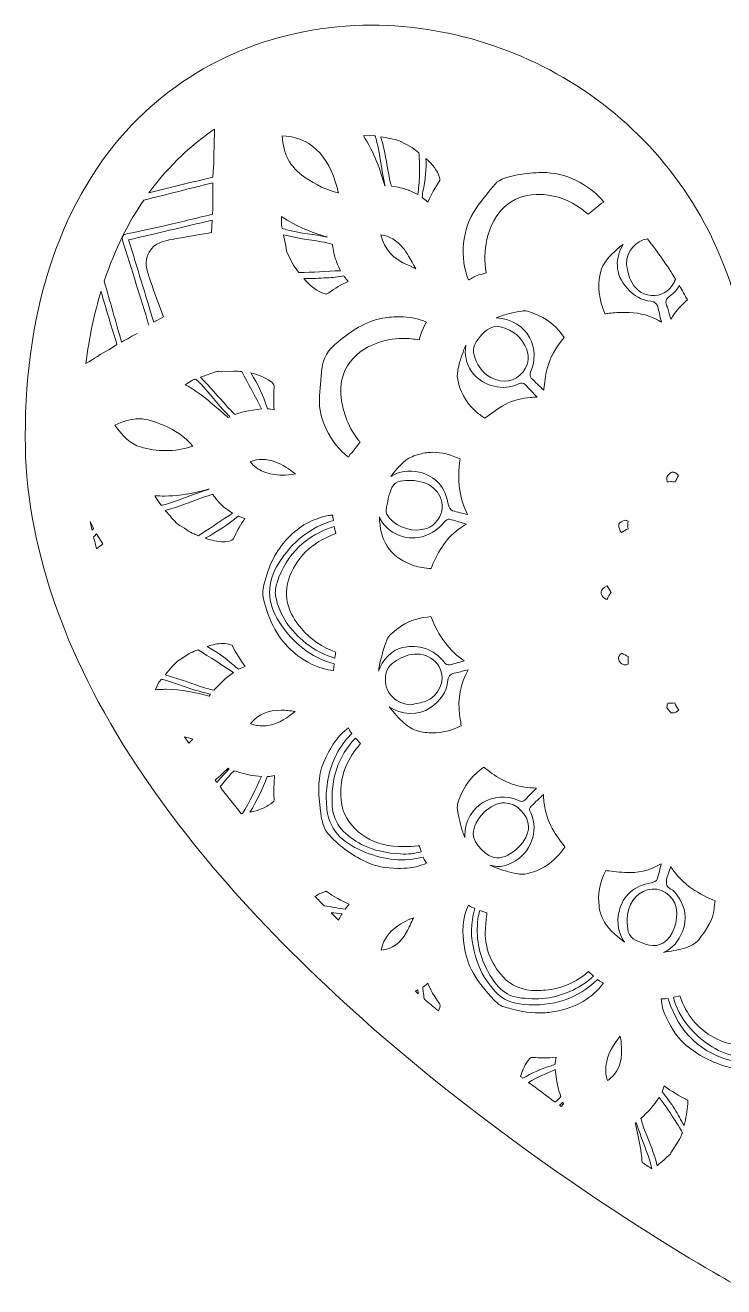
# Model space of a CAD drawing. Extents: x 12 to 8996, y -931 to -69.
# Drawn here: x 6876 to 7354, y -931 to -69 of the extents above; entities that cross this region are included whole.
import ezdxf

# ---------------------------------------------------------------- set-up
doc = ezdxf.new("R2010")
doc.units = 0
doc.header["$MEASUREMENT"] = 0
doc.layers.add('Layer 1', color=7, linetype='Continuous')

msp = doc.modelspace()

# ---------------------------------------------------------------- linework, layer by layer
at = {"layer": 'Layer 1', "lineweight": 0}
for points, knots in [([(7779.1, -136.52), (7737.12, -92.73), (7678.98, -68.61), (7615.41, -68.61), (7559.01, -68.61), (7502.99, -87.62), (7457.65, -122.14), (7410.88, -157.75), (7378.64, -207.02), (7364, -265.08), (7349.36, -207.03), (7317.12, -157.77), (7270.34, -122.15), (7225.01, -87.64), (7168.98, -68.62), (7112.59, -68.61), (7112.59, -68.61), (7112.54, -68.61), (7112.54, -68.61), (7048.99, -68.61), (6990.87, -92.72), (6948.89, -136.51), (6900.95, -186.52), (6875.61, -260.36), (6875.61, -350.03), (6875.61, -422.61), (6901.29, -498.34), (6951.94, -575.11), (6992.37, -636.41), (7048.73, -698.52), (7119.45, -759.71), (7239.78, -863.84), (7361.71, -930.15), (7362.92, -930.81), (7362.92, -930.81), (7364, -931.39), (7364, -931.39), (7364, -931.39), (7365.07, -930.81), (7365.07, -930.81), (7366.29, -930.15), (7488.22, -863.84), (7608.55, -759.71), (7679.27, -698.52), (7735.63, -636.41), (7776.06, -575.11), (7826.71, -498.34), (7852.39, -422.61), (7852.39, -350.03), (7852.39, -260.37), (7827.05, -186.54), (7779.1, -136.52)], [0, 0, 0, 0, 1, 1, 1, 2, 2, 2, 3, 3, 3, 4, 4, 4, 5, 5, 5, 6, 6, 6, 7, 7, 7, 8, 8, 8, 9, 9, 9, 10, 10, 10, 11, 11, 11, 12, 12, 12, 13, 13, 13, 14, 14, 14, 15, 15, 15, 16, 16, 16, 17, 17, 17, 17]), ([(7005.14, -139.69), (7005.07, -143.15), (7004.97, -146.62), (7004.87, -150.03), (7004.76, -154.1), (7004.64, -158.18), (7004.58, -162.27), (7004.56, -163.26), (7004.55, -164.48), (7004.52, -164.85), (7004.52, -164.85), (7004.41, -165.56), (7004.41, -165.56), (7004.41, -165.56), (7004.05, -172.52), (7004.05, -172.52), (6989.45, -176.02), (6974.85, -179.53), (6960.29, -183.17), (6974.49, -163.77), (6990.29, -149.75), (7005.14, -139.69)], [0, 0, 0, 0, 1, 1, 1, 2, 2, 2, 3, 3, 3, 4, 4, 4, 5, 5, 5, 6, 6, 6, 7, 7, 7, 7]), ([(7086.52, -171.87), (7087.92, -175.64), (7089.06, -179.44), (7089.93, -183.21), (7082.24, -181.52), (7074.58, -177.97), (7066.68, -172.45), (7056.75, -165.51), (7051.97, -156.69), (7051.5, -144.2), (7058.5, -144.47), (7064.45, -146.24), (7069.63, -149.59), (7077.15, -154.44), (7082.83, -161.93), (7086.52, -171.87)], [0, 0, 0, 0, 1, 1, 1, 2, 2, 2, 3, 3, 3, 4, 4, 4, 5, 5, 5, 5]), ([(7113.8, -144.04), (7114.2, -144.12), (7114.63, -144.18), (7115.04, -144.26), (7115.28, -144.96), (7115.5, -145.68), (7115.7, -146.42), (7117.36, -152.53), (7118.24, -158.86), (7119.32, -165.12), (7120.09, -169.57), (7120.73, -174.05), (7121.95, -178.42), (7121.85, -178.42), (7121.75, -178.41), (7121.65, -178.4), (7118.33, -166.91), (7114.28, -155.08), (7106.95, -144.34), (7106.95, -144.34), (7113.8, -144.04), (7113.8, -144.04)], [0, 0, 0, 0, 1, 1, 1, 2, 2, 2, 3, 3, 3, 4, 4, 4, 5, 5, 5, 6, 6, 6, 7, 7, 7, 7]), ([(7145.36, -171.66), (7145.23, -175.92), (7144.77, -180.18), (7144.22, -184.46), (7142.31, -183.34), (7140.35, -182.39), (7138.35, -181.65), (7138.35, -181.65), (7137.98, -181.51), (7137.98, -181.51), (7134.18, -180.1), (7130.23, -179.21), (7126.23, -178.78), (7126.02, -178.09), (7125.79, -177.41), (7125.61, -176.7), (7123.6, -168.89), (7122.78, -160.79), (7120.98, -152.93), (7120.36, -150.25), (7119.66, -147.58), (7118.94, -144.92), (7123.3, -145.64), (7127.79, -146.39), (7131.63, -147.65), (7131.63, -147.65), (7139.98, -151.95), (7139.98, -151.95), (7139.98, -151.95), (7140.25, -152.16), (7140.25, -152.16), (7141.93, -153.44), (7143.49, -154.64), (7145, -155.83), (7145.39, -161.1), (7145.53, -166.4), (7145.36, -171.66)], [0, 0, 0, 0, 1, 1, 1, 2, 2, 2, 3, 3, 3, 4, 4, 4, 5, 5, 5, 6, 6, 6, 7, 7, 7, 8, 8, 8, 9, 9, 9, 10, 10, 10, 11, 11, 11, 12, 12, 12, 12]), ([(7159.11, -172.76), (7159.16, -173.33), (7159.22, -174.09), (7159.28, -174.84), (7155.99, -179.65), (7153.29, -184.5), (7151.11, -189.52), (7149.87, -188.41), (7148.56, -187.39), (7147.22, -186.43), (7147.33, -184.48), (7147.59, -182.54), (7148.02, -180.64), (7149.55, -173.89), (7150.08, -166.93), (7149.82, -159.82), (7154.27, -163.77), (7157.5, -167.7), (7159.11, -172.76)], [0, 0, 0, 0, 1, 1, 1, 2, 2, 2, 3, 3, 3, 4, 4, 4, 5, 5, 5, 6, 6, 6, 6]), ([(7228.96, -169.36), (7237.7, -169.36), (7245.29, -171.06), (7252.17, -174.56), (7261.12, -179.11), (7267.35, -183.93), (7271.43, -189.52), (7271.43, -189.52), (7269.64, -190.54), (7269.64, -190.54), (7269.64, -190.54), (7268.1, -191.99), (7268.1, -191.99), (7268.1, -191.99), (7261.37, -197.26), (7261.37, -197.26), (7261.37, -197.26), (7260.77, -197.82), (7260.77, -197.82), (7258.44, -195.92), (7255.88, -193.96), (7253.12, -192.15), (7245.17, -186.95), (7236.21, -184.31), (7226.51, -184.31), (7226.07, -184.31), (7225.62, -184.32), (7225.16, -184.33), (7208.3, -184.76), (7195.72, -196.3), (7191.51, -215.19), (7189.86, -222.57), (7189.69, -230.23), (7190.98, -238), (7190.98, -238), (7188.35, -238.79), (7188.35, -238.79), (7184.76, -239.46), (7182.46, -240.73), (7180.45, -242.03), (7180.23, -242.17), (7180.02, -242.31), (7179.42, -242.6), (7179.42, -242.6), (7179.23, -242.69), (7179.23, -242.69), (7179.23, -242.69), (7178.97, -242.85), (7178.97, -242.85), (7172.62, -227.85), (7174.51, -207.71), (7183.98, -194.07), (7188.29, -187.86), (7193.23, -181.87), (7197.05, -177.35), (7200.26, -173.55), (7205.96, -172.24), (7212.54, -171.02), (7218.59, -169.9), (7223.96, -169.36), (7228.96, -169.36)], [0, 0, 0, 0, 1, 1, 1, 2, 2, 2, 3, 3, 3, 4, 4, 4, 5, 5, 5, 6, 6, 6, 7, 7, 7, 8, 8, 8, 9, 9, 9, 10, 10, 10, 11, 11, 11, 12, 12, 12, 13, 13, 13, 14, 14, 14, 15, 15, 15, 16, 16, 16, 17, 17, 17, 18, 18, 18, 19, 19, 19, 20, 20, 20, 20]), ([(6952.2, -279.4), (6949.81, -280.72), (6944.82, -283.47), (6941.53, -285.29), (6937.56, -271.37), (6933.6, -257.5), (6929.65, -243.63), (6936.94, -221.69), (6946.31, -203.42), (6956.7, -188.24), (6972.49, -184.27), (6988.25, -180.31), (7004.05, -176.35), (7004.05, -176.35), (7004.03, -194.21), (7004.03, -194.21), (7004.03, -194.21), (7003.67, -197.89), (7003.67, -197.89), (6992.41, -200.61), (6980.4, -203.53), (6970.87, -205.72), (6962.45, -207.65), (6954, -209.42), (6945.53, -211.15), (6942.3, -211.81), (6941.36, -213.22), (6942.41, -216.53), (6948.45, -235.56), (6954.34, -254.63), (6960.24, -273.71)], [0, 0, 0, 0, 1, 1, 1, 2, 2, 2, 3, 3, 3, 4, 4, 4, 5, 5, 5, 6, 6, 6, 7, 7, 7, 8, 8, 8, 9, 9, 9, 10, 10, 10, 10]), ([(7003.15, -210.46), (6994.71, -211.83), (6985.22, -213.38), (6978.02, -214.74), (6978.02, -214.74), (6976.24, -215.08), (6976.24, -215.08), (6970.6, -216.12), (6964.22, -217.3), (6960.45, -223.76), (6956.72, -230.18), (6958.8, -236.22), (6960.48, -241.08), (6960.74, -241.83), (6961.03, -242.67), (6961.34, -243.61), (6964.1, -251.92), (6967.11, -259.8), (6970.29, -268.13), (6970.29, -268.13), (6963.6, -271.73), (6963.6, -271.73), (6957.82, -252.81), (6952.11, -234.14), (6946.36, -215.36), (6963.65, -211.38), (6984.36, -206.45), (7003.5, -201.97), (7003.5, -201.97), (7003.15, -210.46), (7003.15, -210.46)], [0, 0, 0, 0, 1, 1, 1, 2, 2, 2, 3, 3, 3, 4, 4, 4, 5, 5, 5, 6, 6, 6, 7, 7, 7, 8, 8, 8, 9, 9, 9, 10, 10, 10, 10]), ([(7050.9, -205.05), (7050.9, -205.05), (7050.91, -199.42), (7050.91, -199.42), (7061.5, -206.63), (7072.66, -210.59), (7081.7, -213.31), (7081.87, -213.36), (7082.03, -213.44), (7082.19, -213.5), (7073.33, -211.44), (7064.17, -211.06), (7055.52, -208.78), (7054.04, -208.39), (7052.67, -207.97), (7051.4, -207.51), (7051.23, -206.65), (7051.04, -205.75), (7050.9, -205.05)], [0, 0, 0, 0, 1, 1, 1, 2, 2, 2, 3, 3, 3, 4, 4, 4, 5, 5, 5, 6, 6, 6, 6]), ([(7085.8, -218.49), (7085.8, -218.49), (7085.83, -218.86), (7085.83, -218.86), (7086.2, -222.66), (7087.09, -226.42), (7088.48, -230.06), (7088.48, -230.06), (7089.04, -231.49), (7089.04, -231.49), (7089.69, -233.2), (7090.48, -234.87), (7091.38, -236.47), (7081.67, -237.08), (7072.28, -237.63), (7062.93, -237.79), (7061.67, -236.18), (7060.4, -234.51), (7059.07, -232.7), (7059.07, -232.7), (7055.15, -224.7), (7055.15, -224.7), (7055.15, -224.7), (7054.77, -224.35), (7054.77, -224.35), (7054.04, -220.2), (7053.2, -216.12), (7052.31, -211.88), (7060.84, -214.24), (7069.49, -215.35), (7078.08, -216.64), (7080.76, -217.04), (7083.32, -217.67), (7085.8, -218.49)], [0, 0, 0, 0, 1, 1, 1, 2, 2, 2, 3, 3, 3, 4, 4, 4, 5, 5, 5, 6, 6, 6, 7, 7, 7, 8, 8, 8, 9, 9, 9, 10, 10, 10, 11, 11, 11, 11]), ([(7137.71, -232.73), (7127.41, -228.59), (7121.3, -221.82), (7119.02, -212.03), (7119.01, -212.01), (7119.01, -211.99), (7119, -211.97), (7124.76, -212.6), (7129.6, -215.53), (7134.41, -221.22), (7135.96, -223.05), (7139.46, -228.83), (7142.79, -235.2), (7139.3, -233.43), (7138.5, -233.05), (7137.71, -232.73)], [0, 0, 0, 0, 1, 1, 1, 2, 2, 2, 3, 3, 3, 4, 4, 4, 5, 5, 5, 5]), ([(7319.12, -245.29), (7315.86, -250.99), (7310.62, -253.95), (7303.91, -253.38), (7297.02, -252.78), (7292.41, -248.62), (7289.68, -242.64), (7288.2, -239.39), (7287.81, -235.64), (7286.92, -232.11), (7287.41, -222.6), (7293.18, -215.98), (7301.4, -214.75), (7308.41, -223.64), (7314.8, -232.83), (7320.53, -242.22), (7320.14, -243.25), (7319.7, -244.28), (7319.12, -245.29)], [0, 0, 0, 0, 1, 1, 1, 2, 2, 2, 3, 3, 3, 4, 4, 4, 5, 5, 5, 6, 6, 6, 6]), ([(7287.62, -248.75), (7292.09, -253.5), (7297.15, -256.83), (7303.75, -257.39), (7306.91, -257.66), (7308.08, -259.29), (7308.76, -262.41), (7309.43, -265.49), (7310.17, -268.57), (7310.94, -271.65), (7309.72, -270.96), (7308.49, -270.29), (7307.2, -269.64), (7300.92, -266.46), (7294.15, -264.98), (7285.9, -264.98), (7282.14, -264.98), (7278.51, -265.29), (7275.16, -265.62), (7274.26, -265.71), (7273.38, -265.87), (7272.49, -266.13), (7272.42, -265.97), (7272.35, -265.81), (7272.28, -265.66), (7268.07, -256.32), (7267.06, -247.16), (7269.17, -237.63), (7270.56, -231.34), (7275.7, -226.25), (7280.84, -221.59), (7281.99, -220.55), (7283.3, -219.53), (7284.74, -218.47), (7279.43, -227.03), (7278.43, -238.97), (7287.62, -248.75)], [0, 0, 0, 0, 1, 1, 1, 2, 2, 2, 3, 3, 3, 4, 4, 4, 5, 5, 5, 6, 6, 6, 7, 7, 7, 8, 8, 8, 9, 9, 9, 10, 10, 10, 11, 11, 11, 12, 12, 12, 12]), ([(7094.12, -240.71), (7094.86, -241.71), (7095.66, -242.77), (7096.54, -243.88), (7091.91, -245.96), (7087.49, -248.52), (7083.34, -251.52), (7083.1, -251.69), (7082.82, -251.85), (7082.47, -252.02), (7082.47, -252.02), (7081.45, -252.52), (7081.45, -252.52), (7081.45, -252.52), (7081.39, -252.57), (7081.39, -252.57), (7079.7, -251.99), (7078.59, -251.58), (7078.35, -251.47), (7073.8, -249.45), (7070.04, -246.18), (7066.28, -241.88), (7071.55, -241.93), (7076.72, -241.63), (7081.88, -241.38), (7085.83, -241.2), (7089.75, -240.63), (7093.68, -240.08), (7093.83, -240.29), (7093.97, -240.51), (7094.12, -240.71)], [0, 0, 0, 0, 1, 1, 1, 2, 2, 2, 3, 3, 3, 4, 4, 4, 5, 5, 5, 6, 6, 6, 7, 7, 7, 8, 8, 8, 9, 9, 9, 10, 10, 10, 10]), ([(7328.68, -256.52), (7325.27, -259.28), (7322.36, -262.36), (7319.84, -265.86), (7318.93, -267.12), (7318.11, -268.39), (7317.34, -269.67), (7316.86, -268.04), (7316.38, -266.41), (7315.9, -264.78), (7315.58, -263.69), (7315.47, -262.51), (7314.97, -261.52), (7313.28, -258.17), (7313.58, -255.95), (7317.09, -253.52), (7319.61, -251.78), (7321.63, -249.39), (7323.17, -246.65), (7325.08, -249.92), (7326.93, -253.21), (7328.68, -256.52)], [0, 0, 0, 0, 1, 1, 1, 2, 2, 2, 3, 3, 3, 4, 4, 4, 5, 5, 5, 6, 6, 6, 7, 7, 7, 7]), ([(6928.17, -253.05), (6931.45, -264.41), (6934.87, -275.73), (6938.38, -287.03), (6938.38, -287.03), (6938.36, -287.03), (6938.36, -287.03), (6938.36, -287.03), (6933.16, -290.34), (6933.16, -290.34), (6927.57, -293.42), (6922.25, -296.79), (6917.1, -300.07), (6919.41, -281.83), (6922.98, -265.39), (6927.46, -250.53), (6927.7, -251.37), (6927.92, -252.21), (6928.17, -253.05)], [0, 0, 0, 0, 1, 1, 1, 2, 2, 2, 3, 3, 3, 4, 4, 4, 5, 5, 5, 6, 6, 6, 6]), ([(7216.92, -263.97), (7219.85, -263.97), (7223.8, -265.7), (7227.27, -267.32), (7233.95, -270.44), (7239.48, -275.18), (7244.47, -282.1), (7238.57, -289), (7234.73, -295.98), (7232.75, -303.35), (7231.4, -308.38), (7230.87, -313.19), (7230.52, -317.23), (7230.49, -317.58), (7230.48, -317.92), (7230.46, -318.27), (7227.58, -315.52), (7224.7, -312.74), (7221.84, -309.92), (7221.09, -309.18), (7220.94, -307.05), (7221.42, -305.97), (7228.2, -290.47), (7220.56, -270.22), (7197.84, -268.65), (7198.6, -268.37), (7199.37, -268.09), (7200.13, -267.82), (7204.36, -266.36), (7209.29, -265.16), (7215.66, -264.08), (7216.07, -264.01), (7216.49, -263.97), (7216.92, -263.97)], [0, 0, 0, 0, 1, 1, 1, 2, 2, 2, 3, 3, 3, 4, 4, 4, 5, 5, 5, 6, 6, 6, 7, 7, 7, 8, 8, 8, 9, 9, 9, 10, 10, 10, 11, 11, 11, 11]), ([(7089.68, -285.06), (7098.17, -278.2), (7108.46, -270.92), (7120.39, -268.98), (7124.43, -268.32), (7128.27, -267.99), (7131.82, -267.99), (7138.63, -267.99), (7144.65, -269.2), (7150.1, -271.67), (7150.1, -271.67), (7149.55, -272.6), (7149.55, -272.6), (7149.55, -272.6), (7146.79, -278.42), (7146.79, -278.42), (7146.79, -278.42), (7145.18, -283.81), (7145.18, -283.81), (7141.49, -283.15), (7137.87, -282.81), (7134.37, -282.81), (7127.47, -282.81), (7120.83, -284.1), (7114.63, -286.63), (7102.49, -291.6), (7083.78, -304.71), (7094.89, -336.68), (7096.71, -341.9), (7099.7, -347.3), (7103.54, -352.31), (7103.92, -352.81), (7104.33, -353.3), (7104.75, -353.8), (7104.75, -353.8), (7104.37, -354.22), (7104.37, -354.22), (7104.37, -354.22), (7099.1, -361), (7099.1, -361), (7099.1, -361), (7097.93, -361.96), (7097.93, -361.96), (7097.93, -361.96), (7096.76, -364.04), (7096.76, -364.04), (7084.1, -354.5), (7076.21, -336.54), (7076.87, -324.74), (7077.25, -317.67), (7077.94, -310.24), (7078.56, -303.64), (7079.24, -296.36), (7082.56, -290.8), (7089.68, -285.06)], [0, 0, 0, 0, 1, 1, 1, 2, 2, 2, 3, 3, 3, 4, 4, 4, 5, 5, 5, 6, 6, 6, 7, 7, 7, 8, 8, 8, 9, 9, 9, 10, 10, 10, 11, 11, 11, 12, 12, 12, 13, 13, 13, 14, 14, 14, 15, 15, 15, 16, 16, 16, 17, 17, 17, 18, 18, 18, 18]), ([(7184.12, -285.12), (7187.56, -280.21), (7191.37, -275.22), (7198.45, -274.43), (7206.66, -276.01), (7213.6, -279.84), (7217.52, -287.66), (7220.55, -293.69), (7220.76, -299.9), (7216.28, -305.59), (7210.74, -312.61), (7202.69, -313.9), (7194.28, -309.5), (7187.73, -306.07), (7184.33, -300.14), (7182.54, -293.44), (7181.87, -290.93), (7182.61, -287.26), (7184.12, -285.12)], [0, 0, 0, 0, 1, 1, 1, 2, 2, 2, 3, 3, 3, 4, 4, 4, 5, 5, 5, 6, 6, 6, 6]), ([(7182.59, -307.49), (7189.38, -315.13), (7202.37, -319.12), (7213.01, -313.93), (7215.1, -312.91), (7216.45, -313.09), (7217.8, -314.5), (7220.48, -317.3), (7223.15, -320.11), (7225.84, -322.95), (7224.17, -323), (7222.64, -323.09), (7221.17, -323.23), (7216.2, -323.73), (7209.74, -324.73), (7203.96, -328.04), (7198.76, -331.02), (7194.01, -334.42), (7190.12, -337.4), (7187.63, -335.71), (7185.3, -334.09), (7183.49, -332.43), (7176.78, -326.28), (7172.69, -318.66), (7171.32, -309.81), (7171.16, -308.75), (7171.07, -306.24), (7172.33, -301.32), (7173.7, -295.96), (7175.27, -291.39), (7177.09, -287.38), (7175.78, -294.54), (7177.78, -302.09), (7182.59, -307.49)], [0, 0, 0, 0, 1, 1, 1, 2, 2, 2, 3, 3, 3, 4, 4, 4, 5, 5, 5, 6, 6, 6, 7, 7, 7, 8, 8, 8, 9, 9, 9, 10, 10, 10, 11, 11, 11, 11]), ([(6995.53, -313.69), (7001.72, -320.34), (7007.18, -327.67), (7013.44, -334.26), (7014.13, -334.98), (7014.87, -335.65), (7015.6, -336.34), (7015.22, -336.51), (7014.86, -336.68), (7014.47, -336.86), (7012.52, -335.24), (7010.57, -333.56), (7008.66, -331.92), (7003.61, -327.58), (6998.38, -323.09), (6992.59, -319.02), (6990.18, -317.32), (6987.68, -315.81), (6985.06, -314.47), (6985.06, -314.47), (6990.06, -311.44), (6990.06, -311.44), (6990.82, -311.16), (6991.58, -310.87), (6992.34, -310.58), (6993.41, -311.53), (6994.47, -312.56), (6995.53, -313.69)], [0, 0, 0, 0, 1, 1, 1, 2, 2, 2, 3, 3, 3, 4, 4, 4, 5, 5, 5, 6, 6, 6, 7, 7, 7, 8, 8, 8, 9, 9, 9, 9]), ([(7008.07, -305.29), (7008.07, -305.29), (7007.97, -305.26), (7007.97, -305.26), (7007.97, -305.26), (7010.01, -305.74), (7010.01, -305.74), (7010.01, -305.74), (7018.24, -305.12), (7018.24, -305.12), (7020.25, -305.23), (7022.05, -305.35), (7023.71, -305.51), (7028.46, -313.85), (7032.86, -322.4), (7037.32, -330.91), (7037.32, -330.91), (7028.43, -332.27), (7028.43, -332.27), (7025.26, -332.75), (7022.15, -333.6), (7019.16, -334.78), (7017.16, -333.01), (7015.25, -331.04), (7013.41, -328.93), (7007.62, -322.27), (7001.63, -315.79), (6995.61, -309.34), (6999.11, -308), (7002.46, -306.73), (7005.69, -305.76), (7007.12, -305.34), (7007.83, -305.29), (7008.07, -305.29)], [0, 0, 0, 0, 1, 1, 1, 2, 2, 2, 3, 3, 3, 4, 4, 4, 5, 5, 5, 6, 6, 6, 7, 7, 7, 8, 8, 8, 9, 9, 9, 10, 10, 10, 11, 11, 11, 11]), ([(7045.94, -331.61), (7044.42, -331.3), (7042.88, -331.08), (7041.34, -330.92), (7041.2, -330.5), (7041.04, -330.1), (7040.91, -329.67), (7038.99, -323.14), (7034.93, -314.35), (7030.07, -306.45), (7034.27, -307.35), (7037.66, -308.79), (7041.87, -311.17), (7046.02, -313.51), (7045.96, -314.65), (7045.85, -316.71), (7045.59, -321.37), (7045.45, -326.33), (7045.94, -331.61)], [0, 0, 0, 0, 1, 1, 1, 2, 2, 2, 3, 3, 3, 4, 4, 4, 5, 5, 5, 6, 6, 6, 6]), ([(6953.96, -337.75), (6958.78, -337.75), (6964.91, -340.05), (6970.28, -342.2), (6977.93, -345.27), (6984.68, -350.09), (6990.39, -356.56), (6984.13, -358.54), (6977.85, -359.54), (6971.67, -359.54), (6966, -359.54), (6960.22, -358.7), (6954.48, -357.05), (6947.58, -355.07), (6942.51, -349.86), (6937.01, -342.08), (6942.23, -339.44), (6947.73, -337.99), (6953.42, -337.76), (6953.42, -337.76), (6953.96, -337.75), (6953.96, -337.75)], [0, 0, 0, 0, 1, 1, 1, 2, 2, 2, 3, 3, 3, 4, 4, 4, 5, 5, 5, 6, 6, 6, 7, 7, 7, 7]), ([(7178.26, -403.28), (7174.81, -402.42), (7171.38, -401.55), (7167.97, -400.62), (7166.66, -400.26), (7165.3, -397.85), (7165.04, -396.22), (7163.14, -384.52), (7156.29, -376.83), (7145.14, -374.27), (7138.4, -372.72), (7131.3, -373.62), (7125.78, -377.29), (7125.81, -377.26), (7125.83, -377.22), (7125.86, -377.18), (7129.7, -371.91), (7134.41, -366.18), (7140.29, -363.71), (7143.61, -362.31), (7147, -361.37), (7150.09, -360.99), (7151.56, -360.81), (7153.06, -360.71), (7154.54, -360.71), (7160.45, -360.71), (7166.58, -362.2), (7173.22, -365.24), (7170.96, -379.63), (7172.62, -392.19), (7178.26, -403.28)], [0, 0, 0, 0, 1, 1, 1, 2, 2, 2, 3, 3, 3, 4, 4, 4, 5, 5, 5, 6, 6, 6, 7, 7, 7, 8, 8, 8, 9, 9, 9, 10, 10, 10, 10]), ([(7047.04, -367.34), (7051.75, -369.12), (7056.01, -371.94), (7060.44, -375.48), (7057.17, -376.03), (7054.21, -376.3), (7051.44, -376.3), (7046.82, -376.3), (7042.67, -375.54), (7038.77, -373.97), (7034.98, -372.44), (7031.89, -370.15), (7029.57, -367.12), (7032.31, -366.07), (7035.08, -365.54), (7037.82, -365.54), (7040.77, -365.54), (7043.88, -366.15), (7047.04, -367.34)], [0, 0, 0, 0, 1, 1, 1, 2, 2, 2, 3, 3, 3, 4, 4, 4, 5, 5, 5, 6, 6, 6, 6]), ([(7122.58, -400.29), (7123.43, -395.05), (7124.27, -389.6), (7126.48, -384.86), (7129.03, -379.39), (7134.94, -380.1), (7139.32, -379.99), (7152.29, -379.99), (7161.1, -387.83), (7160.96, -398.61), (7160.88, -404.36), (7156.05, -410.83), (7150.38, -412.77), (7141.88, -415.68), (7130.38, -412.6), (7124.75, -405.66), (7123.57, -404.19), (7122.31, -401.94), (7122.58, -400.29)], [0, 0, 0, 0, 1, 1, 1, 2, 2, 2, 3, 3, 3, 4, 4, 4, 5, 5, 5, 6, 6, 6, 6]), ([(7320.24, -380.91), (7319.18, -380.81), (7318.11, -380.76), (7317.04, -380.76), (7316.35, -380.76), (7315.64, -380.78), (7314.93, -380.82), (7313.89, -378.03), (7314.89, -376.95), (7316.34, -375.37), (7317.01, -374.64), (7317.86, -374.25), (7318.79, -374.25), (7319.71, -374.25), (7320.66, -374.66), (7321.45, -375.4), (7321.85, -375.76), (7322.26, -376.19), (7322.68, -376.69), (7321.71, -378.15), (7320.91, -379.53), (7320.24, -380.91)], [0, 0, 0, 0, 1, 1, 1, 2, 2, 2, 3, 3, 3, 4, 4, 4, 5, 5, 5, 6, 6, 6, 7, 7, 7, 7]), ([(6965.05, -391.6), (6965.05, -391.6), (6964.4, -390.36), (6964.4, -390.36), (6966.55, -390.52), (6968.71, -390.6), (6970.88, -390.6), (6978.55, -390.6), (6986.69, -389.58), (6995.07, -387.57), (6996.73, -387.17), (6998.38, -386.7), (7000.05, -386.21), (7000.53, -386.07), (7000.99, -385.94), (7001.43, -385.81), (7001.46, -385.86), (7001.5, -385.92), (7001.54, -385.97), (6999.08, -386.66), (6996.67, -387.49), (6994.27, -388.34), (6986.91, -390.93), (6979.69, -393.97), (6972.21, -396.09), (6970.94, -396.45), (6969.73, -396.72), (6968.57, -396.94), (6967.25, -395.25), (6966.04, -393.48), (6965.05, -391.6)], [0, 0, 0, 0, 1, 1, 1, 2, 2, 2, 3, 3, 3, 4, 4, 4, 5, 5, 5, 6, 6, 6, 7, 7, 7, 8, 8, 8, 9, 9, 9, 10, 10, 10, 10]), ([(7001.38, -390.13), (7002.24, -389.86), (7003.09, -389.66), (7003.94, -389.45), (7003.94, -389.45), (7004.77, -390.66), (7004.77, -390.66), (7006.69, -393.46), (7008.98, -395.98), (7011.58, -398.13), (7013.44, -399.69), (7015.44, -401.05), (7017.53, -402.26), (7010.31, -407.06), (7003.22, -411.78), (6996.12, -416.45), (6995.45, -416.89), (6994.77, -417.31), (6994.08, -417.71), (6993.12, -417.33), (6992.14, -416.93), (6991.14, -416.51), (6989.38, -415.77), (6987.73, -414.84), (6986.21, -413.74), (6984.05, -412.17), (6981.88, -410.99), (6980.01, -409.95), (6977.18, -407.07), (6974.38, -403.85), (6971.46, -400.46), (6981.86, -397.79), (6991.42, -393.27), (7001.38, -390.13)], [0, 0, 0, 0, 1, 1, 1, 2, 2, 2, 3, 3, 3, 4, 4, 4, 5, 5, 5, 6, 6, 6, 7, 7, 7, 8, 8, 8, 9, 9, 9, 10, 10, 10, 11, 11, 11, 11]), ([(7011.36, -421.88), (7007.36, -421.88), (7003.29, -420.97), (6998.84, -419.47), (7006.91, -415.13), (7014.3, -409.92), (7021.42, -404.27), (7021.43, -404.27), (7021.43, -404.27), (7021.44, -404.27), (7021.44, -404.27), (7021.72, -404.4), (7021.72, -404.4), (7023.1, -405.01), (7024.51, -405.55), (7025.94, -406.01), (7023.16, -409.89), (7020.76, -414.05), (7018.76, -418.43), (7017.8, -420.52), (7017.28, -421.67), (7012.39, -421.86), (7012.05, -421.87), (7011.71, -421.88), (7011.36, -421.88)], [0, 0, 0, 0, 1, 1, 1, 2, 2, 2, 3, 3, 3, 4, 4, 4, 5, 5, 5, 6, 6, 6, 7, 7, 7, 8, 8, 8, 8]), ([(7038.39, -459.82), (7037.95, -457.94), (7038.15, -454.78), (7038.93, -451.38), (7041.86, -438.6), (7047.34, -427.87), (7055.22, -419.5), (7063.03, -411.2), (7072.37, -406), (7082.99, -404.02), (7083.94, -403.84), (7084.95, -403.71), (7085.98, -403.61), (7085.98, -403.61), (7085.96, -403.93), (7085.96, -403.93), (7085.96, -403.93), (7086.47, -407.42), (7086.47, -407.42), (7070.4, -411.75), (7058.29, -422.14), (7049.02, -436.58), (7040.55, -449.79), (7040.81, -463.56), (7049.34, -476.7), (7058.57, -490.91), (7070.82, -501.02), (7087.01, -505.45), (7087.01, -505.45), (7086.48, -509.89), (7086.48, -509.89), (7076.87, -508.9), (7067.79, -504.69), (7058.85, -497.12), (7048.89, -488.68), (7042.39, -476.83), (7038.39, -459.82)], [0, 0, 0, 0, 1, 1, 1, 2, 2, 2, 3, 3, 3, 4, 4, 4, 5, 5, 5, 6, 6, 6, 7, 7, 7, 8, 8, 8, 9, 9, 9, 10, 10, 10, 11, 11, 11, 12, 12, 12, 12]), ([(7144.38, -419), (7152.04, -417.77), (7157.74, -413.93), (7162.51, -408.14), (7163.25, -407.25), (7164.82, -406.12), (7165.65, -406.35), (7169.62, -407.46), (7173.57, -408.62), (7177.53, -409.78), (7175.7, -410.88), (7174.02, -411.96), (7172.52, -413.05), (7162.4, -420.43), (7157.14, -430.33), (7153.28, -440.25), (7149.02, -439.85), (7145.04, -439.36), (7141.77, -438.25), (7126.74, -433.17), (7119.21, -423.39), (7118.08, -407.47), (7118.02, -406.61), (7117.96, -405.74), (7117.91, -404.88), (7122.23, -414.76), (7133.63, -420.72), (7144.38, -419)], [0, 0, 0, 0, 1, 1, 1, 2, 2, 2, 3, 3, 3, 4, 4, 4, 5, 5, 5, 6, 6, 6, 7, 7, 7, 8, 8, 8, 9, 9, 9, 9]), ([(6920.03, -408.02), (6920.03, -408.02), (6922.38, -412.9), (6922.38, -412.9), (6922.03, -413.23), (6921.67, -413.56), (6921.32, -413.89), (6920.88, -411.93), (6920.43, -409.96), (6920.03, -408.02)], [0, 0, 0, 0, 1, 1, 1, 2, 2, 2, 3, 3, 3, 3]), ([(7087.71, -499.55), (7087.71, -499.55), (7087.49, -501.42), (7087.49, -501.42), (7080.33, -499.41), (7073.72, -496.06), (7067.61, -491.13), (7057.04, -482.6), (7049.4, -472.41), (7046.92, -458.94), (7046.39, -456.06), (7046.96, -452.72), (7047.89, -449.88), (7054.49, -429.72), (7068.1, -417.48), (7087.06, -411.49), (7087.06, -411.49), (7087.18, -412.28), (7087.18, -412.28), (7087.18, -412.28), (7088.07, -416.23), (7088.07, -416.23), (7087.99, -416.26), (7087.92, -416.29), (7087.84, -416.32), (7071.15, -422.58), (7060.67, -432.94), (7055.79, -448), (7051.05, -462.67), (7058.51, -473.91), (7064.53, -481.09), (7070.97, -488.76), (7078.88, -494.2), (7088.1, -497.29), (7087.96, -498.04), (7087.84, -498.78), (7087.71, -499.55)], [0, 0, 0, 0, 1, 1, 1, 2, 2, 2, 3, 3, 3, 4, 4, 4, 5, 5, 5, 6, 6, 6, 7, 7, 7, 8, 8, 8, 9, 9, 9, 10, 10, 10, 11, 11, 11, 12, 12, 12, 12]), ([(7288.09, -413.01), (7286.54, -413.74), (7285, -414.61), (7283.49, -415.59), (7283.21, -415.22), (7282.96, -414.83), (7282.74, -414.43), (7281.81, -412.71), (7281.49, -410.96), (7281.88, -409.69), (7282.33, -409), (7284.24, -407.2), (7286.18, -407.2), (7286.5, -407.2), (7286.84, -407.26), (7287.18, -407.39), (7287.48, -407.51), (7287.77, -407.62), (7288.07, -407.74), (7287.92, -409.5), (7287.93, -411.25), (7288.09, -413.01)], [0, 0, 0, 0, 1, 1, 1, 2, 2, 2, 3, 3, 3, 4, 4, 4, 5, 5, 5, 6, 6, 6, 7, 7, 7, 7]), ([(6924.49, -416.5), (6924.49, -416.5), (6928.73, -423.29), (6928.73, -423.29), (6927.47, -424.32), (6925.96, -425.56), (6924.46, -426.8), (6923.71, -424.02), (6923.03, -421.25), (6922.37, -418.48), (6923.07, -417.82), (6923.78, -417.16), (6924.49, -416.5)], [0, 0, 0, 0, 1, 1, 1, 2, 2, 2, 3, 3, 3, 4, 4, 4, 4]), ([(7269.63, -456.12), (7269.7, -455.15), (7271.52, -453), (7273.77, -451.91), (7274.59, -453.6), (7275.48, -455.16), (7276.46, -456.6), (7275.4, -458.12), (7274.47, -459.73), (7273.67, -461.42), (7272.68, -461.05), (7271.79, -460.47), (7271.07, -459.72), (7270.07, -458.68), (7269.57, -457.43), (7269.63, -456.12)], [0, 0, 0, 0, 1, 1, 1, 2, 2, 2, 3, 3, 3, 4, 4, 4, 5, 5, 5, 5]), ([(7122.94, -489.14), (7124.21, -485.8), (7128.11, -483), (7133.04, -479.44), (7138.87, -475.24), (7146.06, -473.82), (7153.2, -473.04), (7158.24, -486.37), (7165.76, -496.37), (7176.02, -503.33), (7172.73, -504.29), (7169.45, -505.25), (7166.14, -506.15), (7165.07, -506.45), (7163.08, -505.3), (7162.23, -504.25), (7154.78, -495.01), (7145.19, -491.91), (7133.79, -494.23), (7126.49, -495.72), (7119.78, -503.05), (7117.31, -510.43), (7117.48, -509.1), (7117.72, -507.74), (7118.02, -506.32), (7119.49, -499.61), (7121.1, -493.99), (7122.94, -489.14)], [0, 0, 0, 0, 1, 1, 1, 2, 2, 2, 3, 3, 3, 4, 4, 4, 5, 5, 5, 6, 6, 6, 7, 7, 7, 8, 8, 8, 9, 9, 9, 9]), ([(7010.61, -491.46), (7012.81, -491.46), (7014.89, -491.8), (7016.95, -492.5), (7017.01, -492.55), (7017.08, -492.61), (7017.14, -492.66), (7019.93, -498.07), (7022.91, -502.9), (7026.16, -507.29), (7024.64, -507.78), (7023.13, -508.37), (7021.65, -509.04), (7020.32, -508.08), (7019.01, -507.04), (7017.72, -505.89), (7012.35, -501.11), (7006.47, -496.94), (7000.05, -493.48), (7003.77, -492.26), (7007.31, -491.46), (7010.61, -491.46)], [0, 0, 0, 0, 1, 1, 1, 2, 2, 2, 3, 3, 3, 4, 4, 4, 5, 5, 5, 6, 6, 6, 7, 7, 7, 7]), ([(6980.67, -502.77), (6980.67, -502.77), (6981.34, -502.52), (6981.34, -502.52), (6981.34, -502.52), (6987.72, -498.3), (6987.72, -498.3), (6987.72, -498.3), (6988.73, -497.87), (6988.73, -497.87), (6990.46, -497.15), (6992.16, -496.45), (6993.83, -495.78), (7002.02, -500.73), (7010, -506.03), (7018.03, -511.23), (7013.09, -514.76), (7008.62, -518.84), (7004.7, -523.42), (7001.38, -522.75), (6998.06, -521.75), (6994.72, -520.55), (6986.99, -517.77), (6979.15, -515.3), (6971.28, -512.91), (6974.49, -509.11), (6977.54, -505.52), (6980.67, -502.77)], [0, 0, 0, 0, 1, 1, 1, 2, 2, 2, 3, 3, 3, 4, 4, 4, 5, 5, 5, 6, 6, 6, 7, 7, 7, 8, 8, 8, 9, 9, 9, 9]), ([(7122.55, -511.46), (7123.83, -505.96), (7128.63, -503.75), (7132.87, -501.35), (7141.61, -496.41), (7155, -497.89), (7159.86, -509.37), (7163.09, -517), (7158.77, -527.24), (7149.78, -530.82), (7146.56, -532.11), (7143, -532.54), (7139.59, -533.36), (7127.6, -532.76), (7119.86, -523.05), (7122.55, -511.46)], [0, 0, 0, 0, 1, 1, 1, 2, 2, 2, 3, 3, 3, 4, 4, 4, 5, 5, 5, 5]), ([(7288.13, -505.65), (7287.35, -505.91), (7286.63, -506.04), (7286, -506.04), (7285.23, -506.04), (7284.33, -505.86), (7282.91, -504.57), (7282.08, -503.81), (7281.63, -502.87), (7281.59, -501.86), (7281.56, -500.84), (7281.99, -499.82), (7282.79, -498.98), (7283.1, -498.66), (7283.46, -498.33), (7283.86, -497.99), (7285.29, -498.89), (7286.74, -499.69), (7288.21, -500.38), (7288.05, -502.12), (7288.02, -503.89), (7288.13, -505.65)], [0, 0, 0, 0, 1, 1, 1, 2, 2, 2, 3, 3, 3, 4, 4, 4, 5, 5, 5, 6, 6, 6, 7, 7, 7, 7]), ([(6967.02, -517.9), (6967.6, -517.23), (6968.16, -516.56), (6968.73, -515.89), (6969.04, -515.96), (6969.35, -516.01), (6969.67, -516.09), (6976.91, -517.92), (6983.85, -520.94), (6991.03, -523.08), (6994.82, -524.21), (6998.64, -525.22), (7002.48, -526.17), (7002.16, -526.58), (7001.8, -526.96), (7001.49, -527.38), (6992.62, -524.99), (6982.42, -522.77), (6971.89, -522.77), (6970.57, -522.77), (6969.24, -522.81), (6967.92, -522.88), (6966.86, -522.93), (6965.84, -523), (6964.83, -523.07), (6964.79, -523), (6964.75, -522.93), (6964.71, -522.86), (6964.71, -522.86), (6967.02, -517.9), (6967.02, -517.9)], [0, 0, 0, 0, 1, 1, 1, 2, 2, 2, 3, 3, 3, 4, 4, 4, 5, 5, 5, 6, 6, 6, 7, 7, 7, 8, 8, 8, 9, 9, 9, 10, 10, 10, 10]), ([(7172.85, -540.14), (7172.85, -540.14), (7173.24, -542.87), (7173.24, -542.87), (7173.47, -544.51), (7173.71, -546.18), (7173.93, -547.86), (7167.33, -550.98), (7160.76, -552.56), (7154.37, -552.56), (7150.95, -552.56), (7147.47, -552.11), (7144.01, -551.23), (7141.52, -550.6), (7138.14, -548.59), (7134.75, -545.74), (7131.27, -542.81), (7127.94, -538.78), (7124.72, -534.74), (7132.34, -540.43), (7145.1, -540.99), (7152.89, -535.33), (7159.34, -530.65), (7164.15, -524.91), (7164.88, -516.59), (7165.18, -513.18), (7167.1, -512.06), (7170.33, -511.4), (7173.14, -510.82), (7175.95, -510.17), (7178.75, -509.5), (7173.36, -519.02), (7171.35, -529.3), (7172.85, -540.14)], [0, 0, 0, 0, 1, 1, 1, 2, 2, 2, 3, 3, 3, 4, 4, 4, 5, 5, 5, 6, 6, 6, 7, 7, 7, 8, 8, 8, 9, 9, 9, 10, 10, 10, 11, 11, 11, 11]), ([(7322.71, -536.86), (7321.57, -538.03), (7320.16, -538.95), (7318.55, -538.95), (7318.26, -538.95), (7317.93, -538.93), (7317.6, -538.88), (7317.04, -538.47), (7315.85, -537.41), (7314.93, -535.76), (7314.76, -535.46), (7314.63, -535.2), (7314.55, -534.99), (7314.83, -534.06), (7315.05, -533.21), (7315.23, -532.49), (7315.24, -532.45), (7315.25, -532.41), (7315.26, -532.37), (7315.43, -532.37), (7315.6, -532.37), (7315.76, -532.37), (7317.15, -532.37), (7318.56, -532.29), (7320.05, -532.11), (7320.8, -533.7), (7321.69, -535.28), (7322.71, -536.86)], [0, 0, 0, 0, 1, 1, 1, 2, 2, 2, 3, 3, 3, 4, 4, 4, 5, 5, 5, 6, 6, 6, 7, 7, 7, 8, 8, 8, 9, 9, 9, 9]), ([(7030.39, -545.45), (7035.77, -539.59), (7041.87, -537.09), (7050.8, -537.09), (7053.64, -537.09), (7056.76, -537.35), (7060.25, -537.89), (7059.08, -538.82), (7057.96, -539.68), (7056.89, -540.5), (7050.48, -545.37), (7044.21, -547.84), (7038.26, -547.84), (7035.48, -547.84), (7032.59, -547.31), (7029.67, -546.26), (7029.89, -546), (7030.13, -545.73), (7030.39, -545.45)], [0, 0, 0, 0, 1, 1, 1, 2, 2, 2, 3, 3, 3, 4, 4, 4, 5, 5, 5, 6, 6, 6, 6]), ([(7079.61, -573.16), (7084.52, -561.74), (7089.9, -554.16), (7096.72, -549.24), (7096.72, -549.24), (7097.77, -551.07), (7097.77, -551.07), (7097.77, -551.07), (7099.13, -552.93), (7099.13, -552.93), (7097.52, -554.56), (7095.95, -556.22), (7094.54, -558.01), (7087.12, -567.44), (7083, -578.51), (7081.87, -590.48), (7081.42, -595.25), (7081.5, -600.16), (7082.06, -604.92), (7083.9, -620.88), (7095.06, -628.88), (7108.52, -634.3), (7121.69, -639.6), (7134.9, -640.84), (7147.98, -637.55), (7147.98, -637.55), (7148.6, -639.12), (7148.6, -639.12), (7148.6, -639.12), (7150.11, -641.66), (7150.11, -641.66), (7146.39, -643.4), (7142.63, -644.45), (7138.72, -644.83), (7135.88, -645.11), (7133.15, -645.25), (7130.6, -645.25), (7122.32, -645.25), (7115.19, -643.79), (7108.78, -640.78), (7098.55, -635.98), (7089.77, -629.44), (7082.7, -621.36), (7078.73, -616.83), (7077.95, -609.31), (7077.11, -601.35), (7076.18, -592.46), (7075.75, -582.16), (7079.61, -573.16)], [0, 0, 0, 0, 1, 1, 1, 2, 2, 2, 3, 3, 3, 4, 4, 4, 5, 5, 5, 6, 6, 6, 7, 7, 7, 8, 8, 8, 9, 9, 9, 10, 10, 10, 11, 11, 11, 12, 12, 12, 13, 13, 13, 14, 14, 14, 15, 15, 15, 16, 16, 16, 16]), ([(6990.18, -556.81), (6989.3, -557.77), (6988.41, -558.69), (6987.51, -559.58), (6986.54, -558.15), (6985.6, -556.75), (6984.68, -555.38), (6986.52, -555.77), (6988.35, -556.25), (6990.18, -556.81)], [0, 0, 0, 0, 1, 1, 1, 2, 2, 2, 3, 3, 3, 3]), ([(7101.48, -556.09), (7101.48, -556.09), (7104.99, -559.84), (7104.99, -559.84), (7103.1, -562.15), (7101.14, -564.68), (7099.34, -567.41), (7092.34, -577.98), (7089.98, -590.23), (7092.52, -602.86), (7095.53, -617.8), (7112.65, -630.09), (7130.67, -630.26), (7130.67, -630.26), (7132.05, -630.28), (7132.05, -630.28), (7133.1, -630.29), (7134.16, -630.3), (7135.21, -630.3), (7137.77, -630.3), (7141.15, -630.24), (7144.68, -629.73), (7144.86, -629.7), (7145.04, -629.67), (7145.23, -629.65), (7145.23, -629.65), (7146.48, -633.75), (7146.48, -633.75), (7146.48, -633.75), (7146.57, -633.97), (7146.57, -633.97), (7141.99, -635.14), (7137.29, -635.66), (7132.47, -635.37), (7123.3, -634.82), (7114.23, -633.32), (7105.8, -628.83), (7094.93, -623.03), (7086.59, -615.71), (7085.7, -602.46), (7084.45, -583.96), (7089.74, -568.58), (7101.48, -556.09)], [0, 0, 0, 0, 1, 1, 1, 2, 2, 2, 3, 3, 3, 4, 4, 4, 5, 5, 5, 6, 6, 6, 7, 7, 7, 8, 8, 8, 9, 9, 9, 10, 10, 10, 11, 11, 11, 12, 12, 12, 13, 13, 13, 14, 14, 14, 14]), ([(7005.52, -584.89), (7008.62, -582.21), (7011.55, -579.45), (7014.4, -576.74), (7014.63, -576.85), (7014.87, -576.95), (7015.11, -577.06), (7012.26, -580.13), (7009.49, -583.29), (7006.69, -586.42), (7006.31, -585.91), (7005.9, -585.4), (7005.52, -584.89)], [0, 0, 0, 0, 1, 1, 1, 2, 2, 2, 3, 3, 3, 4, 4, 4, 4]), ([(7174.4, -593.48), (7177.56, -586.68), (7182.37, -581.08), (7189.42, -576.04), (7196.14, -581.76), (7205.12, -587.79), (7217.14, -589.66), (7219.66, -590.05), (7222.32, -590.24), (7225.38, -590.28), (7222.88, -592.92), (7220.38, -595.55), (7217.9, -598.16), (7216.31, -599.84), (7214.77, -599.61), (7212.69, -598.68), (7196.95, -591.64), (7176.8, -601.74), (7176.32, -622.87), (7176.31, -623.31), (7176.37, -623.76), (7176.41, -624.2), (7175.93, -622.95), (7175.46, -621.68), (7175.03, -620.41), (7173.45, -615.74), (7172.2, -610.52), (7171.29, -604.9), (7170.83, -601.98), (7172.2, -598.23), (7174.4, -593.48)], [0, 0, 0, 0, 1, 1, 1, 2, 2, 2, 3, 3, 3, 4, 4, 4, 5, 5, 5, 6, 6, 6, 7, 7, 7, 8, 8, 8, 9, 9, 9, 10, 10, 10, 10]), ([(7016.57, -580.45), (7017.22, -579.74), (7017.89, -579.09), (7018.57, -578.44), (7023.3, -580.2), (7028.22, -581.4), (7033.28, -581.92), (7033.28, -581.92), (7037.16, -582.33), (7037.16, -582.33), (7033.34, -591.07), (7029.4, -599.71), (7024.27, -607.75), (7023.99, -607.78), (7023.73, -607.83), (7023.45, -607.87), (7018.42, -601.68), (7013.6, -595.5), (7008.94, -589.36), (7011.43, -586.34), (7013.94, -583.34), (7016.57, -580.45)], [0, 0, 0, 0, 1, 1, 1, 2, 2, 2, 3, 3, 3, 4, 4, 4, 5, 5, 5, 6, 6, 6, 7, 7, 7, 7]), ([(7045.84, -597.66), (7045.89, -598.88), (7045.91, -599.44), (7043.56, -601.13), (7039.78, -603.85), (7035.38, -605.66), (7029.37, -606.89), (7034.2, -599.13), (7037.88, -590.92), (7041.21, -582.52), (7041.21, -582.52), (7041.66, -582.44), (7041.66, -582.44), (7043.23, -582.3), (7044.77, -582.07), (7046.27, -581.74), (7045.73, -586.46), (7045.6, -591.66), (7045.84, -597.66)], [0, 0, 0, 0, 1, 1, 1, 2, 2, 2, 3, 3, 3, 4, 4, 4, 5, 5, 5, 6, 6, 6, 6]), ([(7203.21, -643.46), (7218.53, -639.56), (7225.88, -624.56), (7223.22, -612.47), (7222.83, -610.68), (7222.41, -608.77), (7221.45, -607.26), (7220.19, -605.28), (7220.62, -603.82), (7222.06, -602.45), (7224.73, -599.9), (7227.43, -597.34), (7230.13, -594.78), (7230.2, -596.48), (7230.33, -598.08), (7230.54, -599.6), (7231.56, -607.02), (7233.43, -613.06), (7236.25, -618.06), (7238.83, -622.63), (7241.82, -626.55), (7244.83, -630.5), (7244.86, -630.54), (7244.89, -630.59), (7244.92, -630.63), (7237.68, -641.07), (7228.66, -647.13), (7217.42, -649.11), (7216.97, -649.19), (7216.41, -649.23), (7215.8, -649.23), (7213.31, -649.23), (7210.31, -648.58), (7208.28, -648.1), (7202.64, -646.75), (7197.73, -645.05), (7193.42, -642.97), (7196.63, -644), (7199.99, -644.28), (7203.21, -643.46)], [0, 0, 0, 0, 1, 1, 1, 2, 2, 2, 3, 3, 3, 4, 4, 4, 5, 5, 5, 6, 6, 6, 7, 7, 7, 8, 8, 8, 9, 9, 9, 10, 10, 10, 11, 11, 11, 12, 12, 12, 13, 13, 13, 13]), ([(7182.12, -621.74), (7182.23, -611.77), (7193.9, -600.19), (7203.65, -600.39), (7211.72, -600.55), (7219.84, -608.61), (7219.98, -616.59), (7220.15, -626.37), (7208.13, -638.24), (7198.18, -638.13), (7191.68, -638.05), (7182.06, -628.22), (7182.12, -621.74)], [0, 0, 0, 0, 1, 1, 1, 2, 2, 2, 3, 3, 3, 4, 4, 4, 4]), ([(7270.73, -679.86), (7269.49, -677.1), (7268.63, -674.1), (7268.26, -671.18), (7267.24, -663.26), (7268.73, -655.25), (7272.79, -646.78), (7273.49, -646.86), (7274.2, -646.94), (7274.92, -647.03), (7279.56, -647.56), (7284.36, -648.12), (7289.5, -648.12), (7297.89, -648.12), (7304.96, -645.43), (7310.82, -642.14), (7309.94, -645.66), (7309.04, -649.16), (7308.09, -652.63), (7307.77, -653.81), (7305.41, -654.95), (7303.86, -655.2), (7292.36, -657.03), (7284.52, -663.72), (7281.96, -674.62), (7280.11, -682.49), (7281.42, -690.2), (7285.72, -695.76), (7279.11, -690.61), (7273.43, -685.84), (7270.73, -679.86)], [0, 0, 0, 0, 1, 1, 1, 2, 2, 2, 3, 3, 3, 4, 4, 4, 5, 5, 5, 6, 6, 6, 7, 7, 7, 8, 8, 8, 9, 9, 9, 10, 10, 10, 10]), ([(7325.3, -688.39), (7328.77, -680.04), (7327.31, -671.01), (7321.38, -663.4), (7320.51, -662.29), (7319.77, -660.77), (7318.61, -660.25), (7312.99, -657.74), (7313.84, -654), (7315.49, -649.23), (7316.1, -647.47), (7316.67, -645.69), (7317.22, -643.9), (7325.44, -656.81), (7337.59, -663.43), (7347.58, -667.39), (7347.52, -667.99), (7347, -672.94), (7347, -672.94), (7346.26, -680.25), (7342.17, -686.73), (7336.25, -694.23), (7334.21, -696.8), (7330.76, -698.71), (7325.7, -700.07), (7321.79, -701.11), (7317.51, -701.95), (7312.25, -702.68), (7318.84, -700.26), (7322.69, -694.69), (7325.3, -688.39)], [0, 0, 0, 0, 1, 1, 1, 2, 2, 2, 3, 3, 3, 4, 4, 4, 5, 5, 5, 6, 6, 6, 7, 7, 7, 8, 8, 8, 9, 9, 9, 10, 10, 10, 10]), ([(7073.86, -664.47), (7076.06, -662.94), (7078.31, -661.87), (7080.81, -661.12), (7081.13, -661.03), (7081.37, -660.98), (7081.53, -660.94), (7086.81, -664.54), (7092, -667.44), (7097.25, -669.72), (7096.29, -670.81), (7095.39, -671.96), (7094.52, -673.12), (7092.34, -672.94), (7090.12, -672.63), (7087.83, -672.11), (7085.27, -671.53), (7082.67, -671.11), (7080.05, -670.79), (7077.97, -668.68), (7075.9, -666.57), (7073.86, -664.47)], [0, 0, 0, 0, 1, 1, 1, 2, 2, 2, 3, 3, 3, 4, 4, 4, 5, 5, 5, 6, 6, 6, 7, 7, 7, 7]), ([(7287.54, -680.4), (7287.55, -670.11), (7292.95, -662.09), (7301.39, -659.84), (7310.01, -657.55), (7319.3, -663.39), (7321, -672.16), (7322.71, -681.03), (7318.64, -692.36), (7312.3, -696.16), (7305.77, -700.07), (7299.6, -697.12), (7293.69, -694.61), (7287.45, -691.97), (7287.52, -686.05), (7287.54, -680.4)], [0, 0, 0, 0, 1, 1, 1, 2, 2, 2, 3, 3, 3, 4, 4, 4, 5, 5, 5, 5]), ([(7178.87, -670.43), (7178.87, -670.43), (7180.22, -671.22), (7180.22, -671.22), (7180.22, -671.22), (7183.15, -672.59), (7183.15, -672.59), (7182.55, -675.14), (7181.99, -677.69), (7181.55, -680.25), (7179.88, -690.07), (7181.81, -699.68), (7184.86, -709.02), (7187.35, -716.66), (7191.59, -723.29), (7197.01, -729.32), (7202.35, -735.26), (7209.19, -737.61), (7216.66, -738.27), (7236.84, -740.06), (7253.72, -734.29), (7267.28, -721.16), (7267.28, -721.16), (7268.82, -722.38), (7268.82, -722.38), (7268.82, -722.38), (7271.19, -723.72), (7271.19, -723.72), (7263.81, -733.98), (7252.8, -740.37), (7237.68, -743.2), (7234.4, -743.81), (7230.96, -744.12), (7227.46, -744.12), (7220.03, -744.12), (7212.06, -742.76), (7203.09, -739.95), (7201.13, -739.34), (7199.66, -738.37), (7199, -737.72), (7185.58, -724.63), (7178.6, -713.27), (7176.36, -700.87), (7174.13, -688.54), (7174.93, -678.74), (7178.87, -670.43)], [0, 0, 0, 0, 1, 1, 1, 2, 2, 2, 3, 3, 3, 4, 4, 4, 5, 5, 5, 6, 6, 6, 7, 7, 7, 8, 8, 8, 9, 9, 9, 10, 10, 10, 11, 11, 11, 12, 12, 12, 13, 13, 13, 14, 14, 14, 15, 15, 15, 15]), ([(7092.37, -676.26), (7091.61, -677.45), (7090.9, -678.66), (7090.27, -679.89), (7090.13, -680.13), (7090, -680.37), (7089.87, -680.62), (7088.17, -678.95), (7086.5, -677.26), (7084.83, -675.59), (7087.34, -675.75), (7089.85, -675.97), (7092.37, -676.26)], [0, 0, 0, 0, 1, 1, 1, 2, 2, 2, 3, 3, 3, 4, 4, 4, 4]), ([(7128.2, -686.31), (7131.92, -683.15), (7136.44, -680.87), (7141.22, -678.98), (7139.77, -682.32), (7138.21, -685.68), (7136.47, -688.93), (7132.47, -696.43), (7126.82, -700.47), (7119.25, -701.23), (7120, -695.59), (7122.87, -690.87), (7128.2, -686.31)], [0, 0, 0, 0, 1, 1, 1, 2, 2, 2, 3, 3, 3, 4, 4, 4, 4]), ([(7185.37, -679.96), (7185.63, -677.97), (7186.05, -676), (7186.56, -674.03), (7186.56, -674.03), (7191.55, -675.54), (7191.55, -675.54), (7191.09, -679.28), (7190.71, -682.84), (7190.47, -686.51), (7189.67, -698.69), (7193.73, -709.77), (7202.53, -719.45), (7208.19, -725.67), (7215.94, -728.82), (7225.56, -728.82), (7227.88, -728.82), (7230.04, -728.66), (7231.46, -728.53), (7242.54, -727.58), (7252.46, -723.29), (7261.02, -715.77), (7261.02, -715.77), (7264.28, -718.79), (7264.28, -718.79), (7264.28, -718.79), (7264.4, -718.88), (7264.4, -718.88), (7256.13, -726.78), (7245.82, -731.51), (7234.08, -733.75), (7227.96, -734.92), (7221.41, -734.43), (7215.12, -733.92), (7203.01, -732.92), (7196.74, -724.35), (7191.64, -714.6), (7185.95, -703.71), (7183.82, -692.02), (7185.37, -679.96)], [0, 0, 0, 0, 1, 1, 1, 2, 2, 2, 3, 3, 3, 4, 4, 4, 5, 5, 5, 6, 6, 6, 7, 7, 7, 8, 8, 8, 9, 9, 9, 10, 10, 10, 11, 11, 11, 12, 12, 12, 13, 13, 13, 13]), ([(7148.55, -734.47), (7148.38, -732.83), (7148.18, -731.18), (7147.97, -729.54), (7147.83, -728.52), (7147.69, -727.5), (7147.56, -726.48), (7148.69, -725.76), (7149.73, -725.01), (7150.61, -724.27), (7150.61, -724.27), (7151.17, -723.83), (7151.17, -723.83), (7152.82, -728.24), (7155.38, -732.76), (7158.97, -737.58), (7159.57, -738.39), (7160.02, -739), (7158.27, -742.74), (7154.95, -739.95), (7151.73, -737.2), (7148.55, -734.47)], [0, 0, 0, 0, 1, 1, 1, 2, 2, 2, 3, 3, 3, 4, 4, 4, 5, 5, 5, 6, 6, 6, 7, 7, 7, 7]), ([(7144.23, -728.34), (7144.33, -729.22), (7144.39, -730.09), (7144.46, -730.96), (7144.31, -730.83), (7144.15, -730.69), (7144, -730.57), (7143.49, -730.12), (7142.97, -729.67), (7142.45, -729.22), (7142.45, -729.22), (7144.23, -728.34), (7144.23, -728.34)], [0, 0, 0, 0, 1, 1, 1, 2, 2, 2, 3, 3, 3, 4, 4, 4, 4]), ([(7319.54, -733.38), (7319.54, -733.38), (7323.51, -732.47), (7323.51, -732.47), (7328.02, -745.45), (7335.71, -754.8), (7346.92, -760.99), (7352.39, -764), (7357.96, -765.67), (7363.71, -765.95), (7363.71, -765.95), (7364.18, -765.95), (7364.18, -765.95), (7364.18, -765.95), (7364.67, -765.93), (7364.67, -765.93), (7370.1, -765.66), (7375.62, -764), (7381.08, -760.99), (7392.3, -754.8), (7399.99, -745.45), (7404.49, -732.47), (7404.49, -732.47), (7408.94, -733.47), (7408.94, -733.47), (7404.77, -748.06), (7395.43, -759.11), (7382.42, -767.23), (7376.72, -770.79), (7370.71, -773.49), (7364, -773.43), (7357.29, -773.49), (7351.28, -770.79), (7345.58, -767.23), (7332.57, -759.11), (7323.22, -748.06), (7319.06, -733.47), (7319.06, -733.47), (7319.54, -733.38), (7319.54, -733.38)], [0, 0, 0, 0, 1, 1, 1, 2, 2, 2, 3, 3, 3, 4, 4, 4, 5, 5, 5, 6, 6, 6, 7, 7, 7, 8, 8, 8, 9, 9, 9, 10, 10, 10, 11, 11, 11, 12, 12, 12, 13, 13, 13, 13]), ([(7414.69, -745.13), (7411.32, -752.38), (7407.4, -759.81), (7401.61, -765.01), (7393.84, -771.99), (7384.48, -777.12), (7373, -780.68), (7369.61, -781.73), (7366.52, -782.31), (7364.19, -782.35), (7361.49, -782.31), (7358.49, -781.76), (7355, -780.68), (7343.51, -777.11), (7334.15, -771.98), (7326.39, -765.01), (7320.6, -759.8), (7316.68, -752.38), (7313.31, -745.13), (7311.89, -742.07), (7311.11, -738.81), (7310.82, -734.5), (7310.82, -734.5), (7313.38, -734.5), (7313.38, -734.5), (7313.38, -734.5), (7315.41, -734.13), (7315.41, -734.13), (7315.52, -734.48), (7315.61, -734.83), (7315.72, -735.18), (7323.11, -757.5), (7338.07, -772.05), (7361.11, -777.37), (7362.08, -777.6), (7363.04, -777.73), (7364, -777.79), (7364.96, -777.73), (7365.92, -777.6), (7366.89, -777.37), (7389.93, -772.05), (7404.89, -757.5), (7412.28, -735.18), (7412.39, -734.83), (7412.48, -734.48), (7412.59, -734.13), (7412.59, -734.13), (7414.63, -734.5), (7414.63, -734.5), (7414.63, -734.5), (7417.18, -734.5), (7417.18, -734.5), (7416.89, -738.82), (7416.11, -742.07), (7414.69, -745.13)], [0, 0, 0, 0, 1, 1, 1, 2, 2, 2, 3, 3, 3, 4, 4, 4, 5, 5, 5, 6, 6, 6, 7, 7, 7, 8, 8, 8, 9, 9, 9, 10, 10, 10, 11, 11, 11, 12, 12, 12, 13, 13, 13, 14, 14, 14, 15, 15, 15, 16, 16, 16, 17, 17, 17, 18, 18, 18, 18]), ([(7273.46, -777.3), (7274.63, -771.31), (7278.11, -765.89), (7282.78, -759.93), (7283.02, -761.59), (7283.22, -763.16), (7283.39, -764.68), (7284.52, -775.16), (7282.43, -782.78), (7277, -787.99), (7276.14, -788.81), (7275.13, -789.61), (7274.05, -790.39), (7272.63, -786.67), (7272.46, -782.48), (7273.46, -777.3)], [0, 0, 0, 0, 1, 1, 1, 2, 2, 2, 3, 3, 3, 4, 4, 4, 5, 5, 5, 5]), ([(7214.48, -787.54), (7214.99, -785.74), (7215.6, -784.08), (7216.32, -782.53), (7217.16, -780.7), (7218.28, -778.75), (7219.66, -776.73), (7221.12, -774.57), (7221.74, -774.57), (7222.39, -774.57), (7222.53, -774.57), (7222.67, -774.58), (7222.85, -774.59), (7225.27, -774.76), (7227.67, -774.85), (7229.99, -774.85), (7232.97, -774.85), (7235.94, -774.7), (7238.87, -774.41), (7238.5, -775.99), (7238.26, -777.6), (7238.14, -779.23), (7237.03, -779.69), (7235.89, -780.12), (7234.68, -780.5), (7228.24, -782.51), (7222.04, -785.26), (7216.11, -788.76), (7215.57, -788.35), (7215.02, -787.94), (7214.48, -787.54)], [0, 0, 0, 0, 1, 1, 1, 2, 2, 2, 3, 3, 3, 4, 4, 4, 5, 5, 5, 6, 6, 6, 7, 7, 7, 8, 8, 8, 9, 9, 9, 10, 10, 10, 10]), ([(7238.31, -782.88), (7238.31, -782.88), (7238.88, -787.51), (7238.88, -787.51), (7239.49, -792.39), (7240.56, -797.02), (7242.06, -801.36), (7240.87, -802.66), (7239.6, -803.92), (7238.26, -805.14), (7232.06, -800.64), (7225.94, -796.12), (7219.91, -791.6), (7225.83, -788.3), (7231.99, -785.45), (7238.31, -782.88)], [0, 0, 0, 0, 1, 1, 1, 2, 2, 2, 3, 3, 3, 4, 4, 4, 5, 5, 5, 5]), ([(7299.73, -825.14), (7298.55, -822.19), (7297.59, -819.21), (7296.92, -816.21), (7301.6, -812.09), (7305.8, -807.28), (7309.45, -801.84), (7312.93, -806.7), (7316.32, -811.52), (7319.51, -816.45), (7321.53, -819.58), (7323.54, -822.73), (7325.29, -826), (7324.92, -827.04), (7324.36, -828.28), (7323.87, -829.35), (7323.62, -829.91), (7323.37, -830.45), (7323.14, -830.97), (7323.14, -830.97), (7317.38, -839.82), (7317.38, -839.82), (7317.38, -839.82), (7317.18, -840.66), (7317.18, -840.66), (7314.2, -843.29), (7311.18, -845.94), (7308.06, -848.66), (7305.98, -840.46), (7302.78, -832.81), (7299.73, -825.14)], [0, 0, 0, 0, 1, 1, 1, 2, 2, 2, 3, 3, 3, 4, 4, 4, 5, 5, 5, 6, 6, 6, 7, 7, 7, 8, 8, 8, 9, 9, 9, 10, 10, 10, 10]), ([(7319.89, -809.79), (7317.4, -805.7), (7314.41, -801.93), (7311.47, -798.12), (7311.47, -798.12), (7312.85, -794.02), (7312.85, -794.02), (7317.65, -797.55), (7322.93, -800.73), (7328.81, -803.66), (7328.89, -804.07), (7328.99, -804.87), (7328.93, -806.24), (7328.72, -810.9), (7327.63, -816.08), (7326.46, -821.19), (7324.34, -817.36), (7322.18, -813.54), (7319.89, -809.79)], [0, 0, 0, 0, 1, 1, 1, 2, 2, 2, 3, 3, 3, 4, 4, 4, 5, 5, 5, 6, 6, 6, 6]), ([(7243.99, -806.3), (7243.99, -806.3), (7242.41, -808.16), (7242.41, -808.16), (7242, -807.87), (7241.61, -807.58), (7241.21, -807.29), (7241.57, -806.95), (7241.95, -806.64), (7242.31, -806.3), (7242.72, -805.9), (7243.09, -805.46), (7243.49, -805.05), (7243.66, -805.47), (7243.81, -805.9), (7243.99, -806.3)], [0, 0, 0, 0, 1, 1, 1, 2, 2, 2, 3, 3, 3, 4, 4, 4, 5, 5, 5, 5]), ([(7293.63, -818.94), (7294.55, -822.19), (7295.76, -825.35), (7296.93, -828.52), (7299.19, -834.63), (7301.62, -840.71), (7303.43, -846.96), (7303.81, -848.28), (7304.1, -849.49), (7304.34, -850.67), (7302.14, -849.23), (7299.93, -847.78), (7297.72, -846.33), (7297.59, -844.24), (7297.38, -842.17), (7297.08, -840.15), (7296.17, -833.93), (7294.86, -827.87), (7293.59, -822), (7293.4, -821.15), (7293.21, -820.29), (7293.03, -819.44), (7293.24, -819.28), (7293.43, -819.1), (7293.63, -818.94)], [0, 0, 0, 0, 1, 1, 1, 2, 2, 2, 3, 3, 3, 4, 4, 4, 5, 5, 5, 6, 6, 6, 7, 7, 7, 8, 8, 8, 8])]:
    msp.add_open_spline(points, degree=3, knots=knots, dxfattribs=at)

doc.saveas('drawing.dxf')
